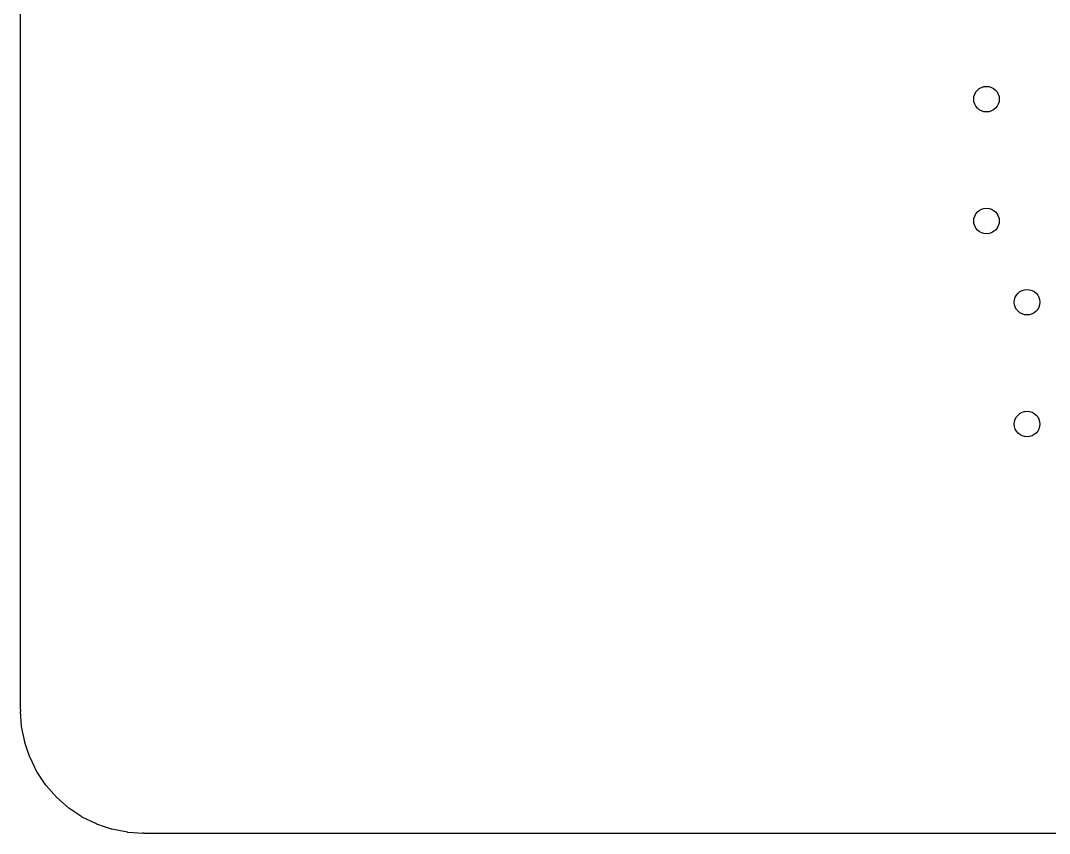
# Model space of a CAD drawing. Extents: x 1.61 to 3.5, y 0.06 to 3.74.
# Drawn here: x 1.611 to 2.244, y 0.22 to 0.72 of the extents above; entities that cross this region are included whole.
import ezdxf

# ---------------------------------------------------------------- set-up
doc = ezdxf.new("R2010")
doc.units = 0
doc.header["$MEASUREMENT"] = 0
doc.layers.add('BLACK', color=7, linetype='CONTINUOUS')

msp = doc.modelspace()

# ---------------------------------------------------------------- linework, layer by layer
at = {"layer": 'BLACK', "linetype": 'CONTINUOUS'}
for p, q in [((1.61085, 0.296052), (1.61085, 3.46773)), ((1.61091, 0.295682), (1.61085, 0.296052)), ((1.6109, 0.294514), (1.61092, 0.294679)), ((1.61149, 0.285512), (1.6109, 0.294514)), ((1.61091, 0.295566), (1.61091, 0.295682)), ((1.611, 0.295276), (1.61091, 0.295566)), ((1.61091, 0.294985), (1.611, 0.295276)), ((1.61091, 0.294679), (1.61091, 0.294985)), ((1.61092, 0.294679), (1.61091, 0.294679)), ((1.61152, 0.285262), (1.61149, 0.285512)), ((1.6134, 0.27579), (1.61152, 0.285262)), ((1.61347, 0.275546), (1.6134, 0.27579)), ((1.61496, 0.27114), (1.61347, 0.275546)), ((1.61657, 0.2664), (1.61496, 0.27114)), ((1.61667, 0.266167), (1.61657, 0.2664)), ((1.62094, 0.257505), (1.61667, 0.266167)), ((1.62107, 0.257287), (1.62094, 0.257505)), ((1.62643, 0.249256), (1.62107, 0.257287)), ((1.62659, 0.249056), (1.62643, 0.249256)), ((1.63295, 0.241795), (1.62659, 0.249056)), ((1.63313, 0.241616), (1.63295, 0.241795)), ((1.64039, 0.235248), (1.63313, 0.241616)), ((1.64059, 0.235095), (1.64039, 0.235248)), ((1.64863, 0.229729), (1.64059, 0.235095)), ((1.64884, 0.229603), (1.64863, 0.229729)), ((1.65751, 0.225331), (1.64884, 0.229603)), ((1.65774, 0.225235), (1.65751, 0.225331)), ((1.66248, 0.223626), (1.65774, 0.225235)), ((1.66688, 0.22213), (1.66248, 0.223626)), ((1.66713, 0.222065), (1.66688, 0.22213)), ((1.6766, 0.220181), (1.66713, 0.222065)), ((1.67685, 0.220148), (1.6766, 0.220181)), ((1.68016, 0.219931), (1.67685, 0.220148)), ((1.68585, 0.219558), (1.68016, 0.219931)), ((1.68602, 0.219578), (1.68585, 0.219558)), ((1.68602, 0.219566), (1.68602, 0.219578)), ((1.68632, 0.219566), (1.68602, 0.219566)), ((1.68661, 0.219661), (1.68632, 0.219566)), ((1.6869, 0.219566), (1.68661, 0.219661)), ((1.68702, 0.219566), (1.6869, 0.219566)), ((1.68739, 0.219508), (1.68702, 0.219566)), ((2.99135, 0.219508), (1.68739, 0.219508))]:
    msp.add_line(p, q, dxfattribs=at)
at = {"layer": 'BLACK'}
for centre in [(2.2055, 0.6715), (2.2055, 0.5965), (2.2305, 0.5465), (2.2305, 0.4715)]:
    msp.add_circle(centre, 0.007874, dxfattribs=at)

doc.saveas('drawing.dxf')
